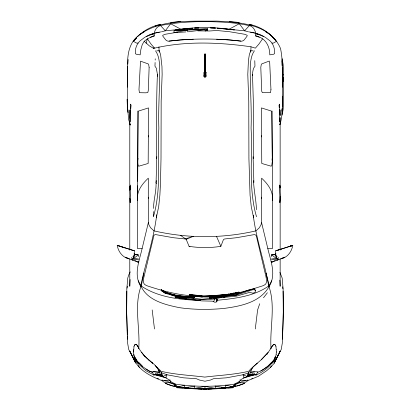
<?xml version="1.0" encoding="UTF-8"?>
<svg xmlns="http://www.w3.org/2000/svg" width="410" height="410" viewBox="0 0 410 410"><rect width="100%" height="100%" fill="white"/><g stroke="black" fill="none" stroke-linecap="round" stroke-linejoin="round"><path stroke-width="0.61" d="M129.78 198.542L129.78 250.059M129.78 190.271L129.801 110.116M148.292 197.143L148.307 178.176C142.019 184.054 136.392 191.332 137.509 200.459L137.458 248.547L142.167 248.347L148.394 222.445L148.292 197.143L148.563 198.378M206.056 72.314L206.056 76.147L204.979 77.193L203.903 76.147L204.58 74.866L204.805 64.467M280.148 258.961L280.148 286.308L279.835 280.143M280.148 250.059L280.153 196.636M283.577 81.375L283.577 77.341M283.577 74.958L283.177 64.775L282.141 58.681L282.141 66.082M153.535 208.434C153.571 199.711 156.441 191.275 156.046 182.476C157.348 146.467 155.821 110.418 157.419 74.42L156.374 68.285L154.959 66.2L155.098 62.504M137.555 185.771L137.509 200.459L138.288 111.141L148.512 107.912L148.169 163.462L138.831 166.183L138.216 165.809L137.806 164.097L137.601 161.391L137.986 158.25M137.57 181.302L137.796 111.048M261.539 222.445L261.626 178.176C267.909 184.054 273.542 191.332 272.424 200.459L272.476 248.547L267.761 248.347L261.539 222.445L260.996 224.895L259.258 227.832L255.937 230.866C222.615 238.574 187.319 238.574 153.991 230.866L150.67 227.832L148.933 224.895L148.394 222.445M127.725 107.389L127.377 87.166L127.705 66.44M127.377 87.166C129.094 69.715 122.595 47.237 139.328 34.86C161.53 18.737 190.686 21.489 216.649 21.089C239.599 22.207 270.333 24.011 280.583 48.667C284.13 67.107 281.849 86.197 282.408 104.852L282.305 106.123M280.045 117.726L279.702 121.908L279.446 109.567L279.01 105.293L279.466 104.125L279.707 107.702M279.892 124.671C282.736 115.856 282.3 106.39 282.48 97.242M282.408 107.025L282.48 96.155M134.306 250.782L134.27 254.538L133.604 258.203L132.204 259.976L125.301 257.167L128.94 258.838C122.523 257.459 118.239 251.612 117.219 245.37L134.306 250.782L117.219 245.37L118.772 245.8M261.308 359.755L268.109 352.508L270.918 348.336L270.938 346.993C269.877 326.606 275.853 304.932 268.529 285.304C264.511 261.8 256.132 239.086 253.288 215.414M280.097 187.949L280.143 186.119L279.702 184.997C279.22 190.686 280.378 196.795 279.523 202.622L280.01 202.571L280.363 198.343L280.143 186.119M204.887 61.367L205.097 53.925L204.58 73.41L206.056 76.147L204.979 77.044L203.903 76.147L203.903 72.314M130.067 109.926L129.852 117.48L130.406 121.908L130.662 109.567L131.097 105.293L130.641 104.125L130.344 108.916M244.698 383.268C238.676 386.246 232.26 386.881 225.725 387.814C209.52 388.972 193.105 389.351 177.023 386.707L175.306 384.124L170.447 381.356L169.93 379.798L169.586 380.654L168.32 381.013L164.041 380.7L161.914 379.957C163.313 383.258 167.203 382.971 170.037 382.222L174.127 384.211L175.306 384.124C194.975 386.984 214.958 386.984 234.622 384.124L235.801 384.211C239.486 381.203 245.662 384.78 248.014 379.957L245.887 380.7L241.608 381.013L240.342 380.654L239.999 379.798M250.848 51.168L250.987 46.791C219.201 42.24 184.915 40.856 153.576 48.38L149.394 45.915L144.192 41.302L147.369 38.837L154.211 35.583M126.823 291.264L126.654 312.584L127.643 343.262L128.73 349.494L135.146 361.748C140.968 371.578 152.166 376.949 162.57 380.818M153.294 216.065L153.437 211.616M216.654 301.012L216.787 301.852L216.254 297.952L217.203 299.818L216.787 301.852L214.927 302.278L212.457 301.16L201.735 300.899L181.184 298.449L175.152 297.296L175.254 295.948L181.159 296.886L179.365 296.768M155.185 60.044L155.231 58.809M133.696 349.597C133.481 352.923 133.578 356.562 135.679 359.329M133.593 352.026L134.003 346.245M127.812 64.134L128.176 59.491M156.728 214.784C153.77 238.779 145.878 261.99 140.748 285.611C147.067 300.484 165.297 304.814 179.667 307.7C194.14 309.765 208.88 309.791 223.414 308.505C240.014 306.337 260.027 302.595 268.981 286.728C276.719 274.715 270.559 260.827 267.761 248.347M275.792 253.267L275.689 254.728L276.396 258.203L277.795 259.976L284.699 257.167L281.06 258.838C287.477 257.459 291.761 251.612 292.781 245.37L289.819 246.369L292.781 245.37L291.228 245.8M130.124 279.528L129.785 286.308L129.78 258.961M129.955 198.578L130.098 202.571L130.585 202.622C129.729 196.795 130.887 190.686 130.406 184.997C129.001 189.215 130.088 193.966 129.744 198.343M275.756 253.585L275.689 254.728L276.499 257.654L277.98 259.489L277.795 259.976L271.292 262.349L271.21 261.283M156.476 216.065L156.394 217.341L158.665 206.768L159.874 195.15L160.474 183.598L161.012 158.624L161.161 101.157L162.14 74.374L161.96 66.528L160.612 54.663L159.275 50.804L156.774 50.804M271.215 256.655L271.338 254.789L275.689 254.728L272.327 254.753M250.566 52.055L250.653 50.804L253.154 50.804M138.79 261.283L138.708 262.349L132.204 259.976L131.661 257.434M276.156 354.471L276.335 351.959M272.327 161.391L271.712 165.809L271.097 166.183L261.764 163.462L261.421 107.912L271.645 111.141L272.327 161.391L272.025 158.875M281.895 111.192L282.101 108.655L282.141 115.072L283.177 109.178L283.577 99.23L283.577 74.635M282.29 339.213C283.407 323.27 283.52 307.239 283.105 291.264M127.12 288.097L127.295 286.195M252.36 75.676C252.796 72.426 252.601 68.777 254.969 66.2L254.769 60.659M255.286 328.948L257.603 309.934L259.714 303.743M183.798 297.045L183.752 297.486L194.002 297.932L194.294 296.994C183.27 295.902 170.883 296.635 161.407 290.06L161.232 289.685L165.512 292.048L174.127 294.78L183.89 296.317L183.818 296.932L174.112 295.051L174.127 294.78L165.44 292.668M252.498 25.774L252.55 25.364M161.15 290.336L165.358 293.319L165.512 292.048L161.407 290.06L161.325 290.71L161.232 289.685L161.325 290.71L165.358 293.319L174.024 295.835L183.752 297.486L177.684 296.286M156.584 158.624L156.835 156.722M175.178 296.497L175.254 295.948C188.457 299.982 202.832 300.371 216.444 298.777L217.203 299.818L216.254 297.952M175.152 297.296L175.229 296.753L181.143 297.793M247.358 380.818L258.5 376.242L266.741 370.655L270.533 367.345L274.321 363.152L275.566 357.013L274.249 359.329M278.339 257.434L277.98 259.489L271.338 254.789M209.346 298.157L209.413 296.819L216.741 296.696L236.56 295.092L252.442 289.839L254.523 289.675L255.476 290.582L255.01 292.566L252.734 293.176L249.654 292.356L236.396 296.153L216.813 298.106L209.346 298.157L209.413 296.819L216.757 297.501L236.56 295.092M277.073 256.542L276.396 258.203L271.056 259.146L277.795 259.976M156.405 180.59L156.046 182.476L156.446 183.624M261.354 136.925L261.59 135.689M143.864 273.091L141.404 285.304C133.742 304.794 139.979 326.627 138.836 346.993L138.857 348.336C142.357 354.096 147.272 358.837 152.402 363.147M261.365 198.378L261.636 197.143M165.235 383.268C171.513 386.164 177.745 388.075 184.433 385.144L184.208 387.814L194.781 386.112L194.555 388.429L204.964 386.333L215.378 388.429L215.147 386.112L225.725 387.814L225.495 385.144L232.906 386.707L234.622 384.124L239.486 381.356C241.177 378.394 245.072 377.753 247.871 376.242L248.68 372.659L251.663 369.302L250.623 372.28L256.235 371.67L257.777 372.218C263.035 370.312 267.607 366.837 271.369 362.737M275.566 357.079L276.156 354.404M247.45 376.523L248.26 372.967L248.68 372.659L247.45 376.523L242.935 374.771L226.494 377.815L213.605 378.686L210.422 380.055L204.964 381.228L199.511 380.055L196.323 378.686L183.434 377.815L166.998 374.771L161.253 372.659L156.364 366.576L161.104 371.301C175.465 374.684 190.235 375.293 204.805 377.092C219.432 375.278 234.253 374.689 248.67 371.301L250.848 368.851L257.372 363.081M207.035 30.719L207.434 29.023L206.471 28.603L174.009 30.735L174.035 32.595L185.858 31.939M142.167 248.347C139.369 260.827 133.214 274.715 140.953 286.728L141.675 286.329C158.813 297.563 180.451 299.848 200.495 300.376M150.603 37.197L154.211 36.28C153.601 31.847 155.99 26.742 160.525 25.533C175.137 22.55 190.086 21.694 204.964 21.551C220.385 21.873 236.083 22.289 251.079 26.127C254.543 28.208 256.219 32.344 255.722 36.28C265.044 37.161 269.975 46.212 269.77 54.868L273.475 54.279L274.51 53.73C275.248 48.329 272.722 42.061 267.832 39.237C262.318 34.599 255.584 32.867 248.629 31.852M268.253 286.329L268.529 285.304L269.18 285.611L268.981 286.728L268.253 286.329C253.385 296.466 234.556 298.598 217.064 300.284M153.412 216.752C161.806 188.098 157.225 157.589 158.854 128.197C158.132 107.625 159.967 87.084 159.649 66.528C159.362 61.095 158.772 55.36 155.523 50.804M134.208 253.267L134.311 254.728L138.662 254.789L132.02 259.489L133.501 257.654L134.311 254.728L134.244 253.585M146.124 43.234L147.369 38.837L150.988 44.024L154.549 48.16M250.653 50.804L249.321 54.663L248.424 60.716L247.789 74.374L248.767 101.157L248.921 158.624L250.059 195.15L251.268 206.768L253.539 217.341L253.452 216.065M259.894 34.199L259.663 34.829L255.722 33.881M213.707 301.601L214.763 298.767M234.622 384.124L233.715 386.558L235.432 384.083L234.084 386.533M169.914 380.377L165.727 377.774L166.998 374.771L162.478 376.523L162.063 376.242L160.346 374.32L158.27 369.302M134.003 346.312L134.977 344.559L136.376 344.554L137.242 345.358L138.857 348.336M279.748 124.712L280.245 123.625M170.037 382.222L170.447 381.356M274.321 363.152L280.148 351.052L279.015 353.302M247.871 376.242L249.582 374.32L250.623 372.213L254.461 371.732M249.582 374.32L254.579 373.992L255.876 375.176C264.158 371.537 271.825 365.423 275.566 357.013M278.452 354.43L274.787 361.748L281.204 349.494L282.29 343.262L283.274 312.584L283.105 288.773L282.162 278.036L279.928 272.373M130.247 271.897L128.796 274.761L127.771 278.036L126.823 288.773L126.654 312.584L127.29 335.144M251.663 369.369L252.181 368.282M271.676 280.742L269.18 285.611L266.069 273.091M161.304 31.852C154.211 32.908 147.928 34.491 142.229 39.237C137.417 42.102 134.659 48.308 135.418 53.73L136.458 54.279L140.159 54.868L140.866 49.507L142.224 44.695L144.192 41.302M153.576 48.38L154.037 47.519M274.541 358.017L275.12 356.982M254.41 50.804C251.156 55.36 250.566 61.095 250.279 66.528C249.962 87.084 251.796 107.625 251.079 128.197C252.703 157.589 248.122 188.098 256.516 216.752M235.386 292.714L239.035 292.089L238.835 293.037C222.697 296.425 205.887 298.716 189.543 295.39L189.256 294.431L202.253 295.851L214.21 295.579L226.258 294.277L226.294 294.933L214.266 296.117L202.289 296.507L189.543 294.775L189.256 294.431L189.543 295.39L189.543 294.775L202.253 295.851L202.289 296.507L214.21 295.579L214.266 296.117L226.258 294.277M270.918 348.336L272.686 345.358L273.578 344.605L274.977 344.595L275.443 345.24M270.918 348.403L272.686 345.425L274.254 344.42L274.977 344.661M270.533 367.345L271.435 365.899M255.876 375.176L257.777 372.152L257.244 371.89M180.666 235.427L186.166 239.322L189.077 246.328C199.255 247.978 210.678 247.978 220.857 246.328L223.265 240.065L223.768 239.322L224.68 238.963L236.437 237.733L254.677 234.53L255.948 235.268L256.445 236.298L265.972 276.683L266.649 280.768L266.479 282.311L265.649 284.156L263.579 285.55L251.817 289.291L241.008 292.192L232.352 293.929M133.773 354.404L134.895 360.703L146.098 370.84L154.052 375.176L155.349 373.992L160.346 374.32M135.607 363.152L129.785 351.052L135.146 361.748L134.895 360.703L135.633 359.585L134.367 357.013L138.565 362.804M252.181 368.349L253.406 366.571M262.564 38.837L258.946 44.024L255.379 48.16L250.987 46.791M272.809 361.205L274.249 359.262M263.512 297.773L267.387 292.766M134.485 345.24L134.977 344.625L136.376 344.62L137.242 345.425L138.857 348.403M277.447 250.361L291.894 245.677L275.694 250.782L275.73 254.538L276.499 257.654M205.451 31.063L207.434 29.023L207.455 30.263M134.167 40.58L136.612 37.802M137.427 36.874C143.495 30.417 151.941 26.204 160.546 24.272M268.109 352.441L261.308 359.688L253.406 366.642M272.809 361.138L267.658 366.489L260.806 371.035M249.403 25.533L244.637 30.817L217.279 28.172L234.371 29.93C214.86 26.845 195.068 26.845 175.557 29.93L192.654 28.172L165.297 30.817L161.873 31.703M266.864 354.44L267.679 353.543M134.167 40.6L136.607 37.951M206.056 76.029L204.979 77.044L203.903 76.029M252.832 378.179L251.699 378.886M271.512 363.706L275.038 360.703L274.295 359.585M158.578 378.635L157.891 378.855L157.097 378.179M139.446 34.86L144.592 31.596M272.061 262.144L275.202 260.422M229.19 29.166L239.296 23.724L244.637 30.817L248.06 31.703M272.901 361.784L275.038 360.703M145.986 369.118L149.127 370.968L152.156 372.152L153.694 371.67L159.311 372.213M241.095 382.597L239.891 382.222L235.801 384.211L234.966 386.625L229.923 387.245M146.498 36.567L154.211 33.241M133.798 41.026L133.173 41.143L136.422 43.04L138.073 43.076M186.166 239.322L193.474 236.262L185.248 238.963L173.491 237.733L155.252 234.53L153.981 235.268L143.459 279.077L143.449 282.311L144.279 284.156L146.355 285.55C162.421 290.957 179.021 295.343 196.026 296.122M244.339 383.37L237.221 385.943M281.234 249.08L275.694 250.782M248.26 372.967L242.935 374.771L244.201 377.774M289.819 246.369L292.781 245.37M155.149 26.096L160.494 24.605M288.871 246.687L289.732 246.42M234.961 386.379L236.385 385.959M250.551 289.414L254.205 288.799L255.476 290.582L254.205 288.799L254.523 289.675M248.06 375.847L254.579 373.992L247.983 375.427M243.458 377.964L255.497 374.596L246.989 376.462M248.06 375.258L252.965 373.992L248.875 374.684M154.211 33.881L150.398 34.829L150.034 34.199M239.035 292.089L226.294 294.933L238.84 292.427L239.035 292.699L238.835 293.037L232.552 294.026M212.944 298.09L214.015 297.86M155.385 33.01L159.357 32.206M228.083 293.965L229.303 293.755M230.517 293.55L231.737 293.34M232.952 293.13L234.171 292.919M177.602 32.195L165.056 34.302L162.903 35.224L162.662 35.537L163.098 36.505L165.45 39.534L166.393 40.564L168.151 41.215C192.562 38.299 217.367 38.299 241.777 41.215L243.54 40.564L244.478 39.534L246.835 36.505L247.266 35.537L247.025 35.224L244.878 34.302L229.19 31.672L216.649 30.494L209.438 30.996L197.845 30.873M221.846 297.45L216.813 298.106L209.433 297.645L216.757 297.501M223.107 297.286L224.993 297.04M188.344 31.76L206.871 29.428L206.891 30.668M132.204 259.976L138.944 259.146L133.604 258.203L134.311 254.728L137.673 254.753M229.918 386.994L231.178 386.84M233.07 386.609L234.33 386.456L233.054 386.492M214.85 296.368L216.121 296.215M214.271 296.907L236.488 294.508L249.5 289.716L249.818 290.587M169.084 41.113L180.677 39.878L193.279 39.227M170.642 22.478L180.738 21.469M211.785 298.27L201.874 299.264L186.181 297.46M214.85 296.389L216.762 296.235M218.668 296.076L221.846 295.815M223.117 295.712L226.294 295.451M241.608 381.013L245.887 380.7M176.669 32.206L174.035 32.595L187.693 29.981L205.067 29.612L205.087 30.852M206.276 388.695L203.724 388.695L206.235 388.67M229.872 387.245L233.059 387.045L233.059 387.768L205 389.5L176.941 387.768L176.941 387.045L179.493 387.204M219.668 388.065L205 388.967L190.332 388.065M220.944 387.988L233.059 387.24M206.276 389.228L203.724 389.228M208.188 389.11L212.016 388.875M214.563 388.716L218.392 388.48M221.579 388.285L225.408 388.05M227.96 387.891L233.059 387.578M174.009 30.735L187.693 29.981L187.724 31.836M271.989 43.076L273.506 43.04L276.755 41.143L276.13 41.026M173.866 386.03L174.568 386.015M204.862 54.202L205.379 73.41L204.58 73.41L204.862 53.925L205.379 73.41M204.58 74.866L205.379 74.866L205.097 53.925L205.097 54.202M209.838 296.63L214.261 296.732M216.649 39.227L229.257 39.878L240.849 41.113M191.147 297.47L192.372 297.542M176.879 386.492L175.603 386.415L176.859 386.609M174.742 30.473L176.008 30.55M176.941 387.24L189.056 387.988M176.941 387.578L183.316 387.968M184.592 388.05L188.421 388.285M191.608 388.48L195.437 388.716M197.984 388.875L201.812 389.11M164.041 380.7L168.32 381.013M188.262 297.434L194.002 297.932L194.294 296.994L183.818 296.932L194.089 297.281L194.212 297.645M186.786 298.972L181.184 298.449L175.229 296.753M188.031 299.09L189.897 299.264M192.387 299.495L193.633 299.613M229.19 21.469L239.286 22.478M182.414 297.03L183.67 297.173M189.282 29.505L191.168 29.725M178.75 386.84L180.01 386.994M180.01 387.245L174.962 386.625L174.127 384.211L168.833 382.597M131.984 250.187L132.553 250.361M191.736 295.436L192.977 295.636M194.217 295.83L202.289 297.117M161.058 374.684L156.963 373.992L161.258 375.099M250.571 32.206L254.543 33.01M172.712 385.943L165.594 383.37M161.95 375.427L155.349 373.992L161.873 375.847M162.939 376.462L154.437 374.596L166.47 377.964M249.434 24.605L252.032 25.235M249.382 24.272C259.643 26.527 269.39 32.129 275.761 40.58M173.548 385.959L174.967 386.379M124.978 247.906L117.219 245.37M172.318 294.99L174.024 295.835L169.443 294.165M162.063 376.242L161.253 372.659L162.478 376.523L165.727 377.774M255.722 33.241L263.563 36.567M255.722 35.583L259.325 37.197M134.895 360.703L137.027 361.784L138.421 363.706M180.738 29.166L170.632 23.724L165.297 30.817L160.525 25.533M134.798 260.422L137.939 262.144M189.061 246.307L189.989 246.825M265.337 31.596L270.482 34.86L275.761 40.6M142.275 366.422L149.127 371.035L152.156 372.218L153.694 371.742L159.311 372.28C156.733 363.383 146.421 360.016 141.665 352.441M205.338 71.945L206.056 72.473L205.338 71.822M148.784 359.99L149.747 360.826M151.674 362.491L152.638 363.321M155.159 365.705L156.005 366.499M142.275 366.489L137.124 361.138M138.99 362.624L142.26 365.925M143.879 355.342L144.694 356.244M156.425 366.899L157.081 367.744M135.679 358.53L136.766 360.057M135.633 359.585L137.027 361.784M152.156 372.152L154.052 375.176M138.196 365.418L139.4 367.345M279.794 109.526L280.204 115.594M130.288 124.666L128.658 119.664L127.52 107.025M134.808 356.982L135.392 358.017M175.844 386.533L174.496 384.083L176.218 386.558L175.306 384.124M132.927 256.542L133.501 257.654M138.252 280.742L140.748 285.611L141.404 285.304L141.675 286.329M239.486 381.356L239.891 382.222M130.18 124.712L129.683 123.625L130.211 125.193M275.443 345.174L275.93 346.312M216.454 236.262L220.857 246.328M161.673 372.967L162.478 376.523M253.529 180.59C253.78 190.378 256.199 199.942 256.434 209.705M148.338 135.689L148.574 136.925M128.094 112.714L127.474 109.178L127.074 99.23M152.172 309.934L154.488 328.948M253.093 156.722L253.882 182.476M157.378 25.364L157.43 25.774M157.419 74.42L157.65 76.306M282.69 286.831L282.869 288.732M275.93 346.245L276.237 349.663M216.741 296.696L216.798 297.301M127.392 336.308L127.643 339.213M127.935 109.921L128.038 111.192M159.275 50.804L159.362 52.055M207.429 30.34L207.316 28.72L207.337 29.961M138.703 255.409L138.785 256.655M282.285 67.624L282.557 87.166M281.967 60.757L282.167 65.257M276.237 349.597L276.335 352.026M158.942 46.791L159.08 51.168M252.509 74.42L253.308 100.793L253.349 158.624M129.965 186.119L130.057 189.774M272.132 111.048L272.424 200.459M280.132 110.116L280.132 115.205M280.132 117.747L280.148 187.729M204.979 76.034L204.979 77.193M204.964 386.333L204.964 388.798M149.132 67.348L148.343 89.969L147.933 92.194L147.544 92.655L145.545 92.819L139.451 92.696L138.975 89.693L140.507 61.151L148.22 63.919L148.661 64.554L149.132 67.348M270.959 89.693L270.482 92.696L262.385 92.655L261.708 91.261L260.801 67.348L261.267 64.554L261.713 63.919L269.247 61.049L269.708 62.756L270.959 89.693M198.814 27.926L194.509 28.075L198.814 27.947M215.419 28.09L210.499 27.926L215.419 28.075"/></g></svg>
